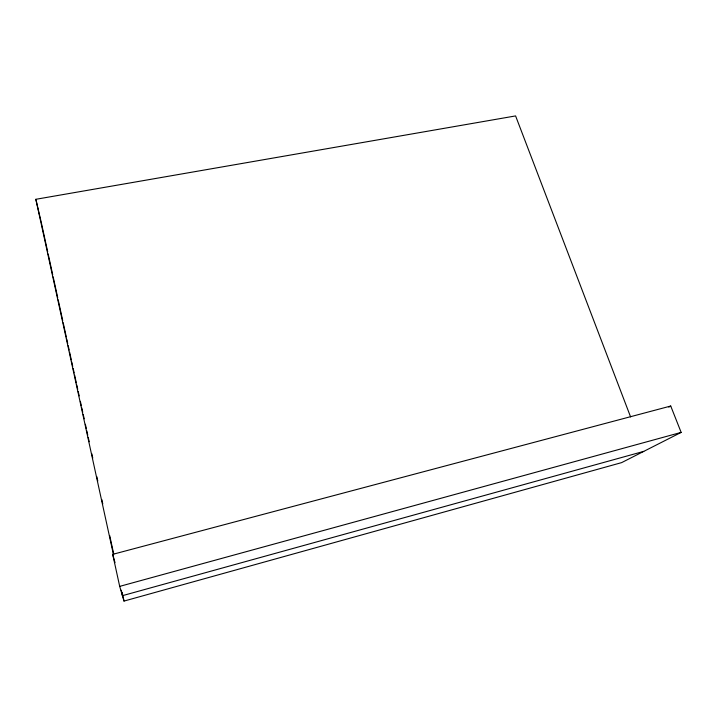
<?xml version="1.0" encoding="UTF-8"?>
<svg xmlns="http://www.w3.org/2000/svg" width="717" height="717" viewBox="0 0 717 717"><rect width="100%" height="100%" fill="white"/><g stroke="black" fill="none" stroke-linecap="round" stroke-linejoin="round"><path stroke-width="1.08" d="M668.8 407.131L670.727 406.028L681.15 432.396L621.639 462.617L124.014 601.079L119.694 586.381L112.703 554.349L670.727 406.028M643.758 451.378L122.428 595.675L121.236 590.216M119.694 586.381L681.15 432.396M113.358 554.178L35.85 199.299L515.595 115.921L630.584 416.9M112.703 554.349L115.007 562.639M35.85 199.299L41.245 222.342M41.487 223.435L47.689 251.81M48.164 253.997L52.7 274.736M53.175 276.914L57.71 297.654M58.185 299.831L62.711 320.571M63.195 322.758L66.296 336.945M66.771 339.132L67.721 343.497M68.205 345.675L69.155 350.039M69.63 352.226L71.297 359.862M71.781 362.049L72.731 366.414M73.206 368.601L74.165 372.965M74.64 375.143L76.307 382.788M76.791 384.966L77.741 389.331M78.216 391.518L79.175 395.883M80.367 401.341L81.317 405.705M81.792 407.892L82.751 412.257M83.226 414.435L84.185 418.8M85.377 424.258L86.327 428.623M86.802 430.809L87.761 435.174M88.236 437.361L89.186 441.726M91.812 453.727L92.771 458.091M96.822 476.653L97.772 481.017M101.832 499.57L102.782 503.934M109.701 535.59L113.752 554.142M122.105 592.341L124.014 601.079"/></g></svg>
